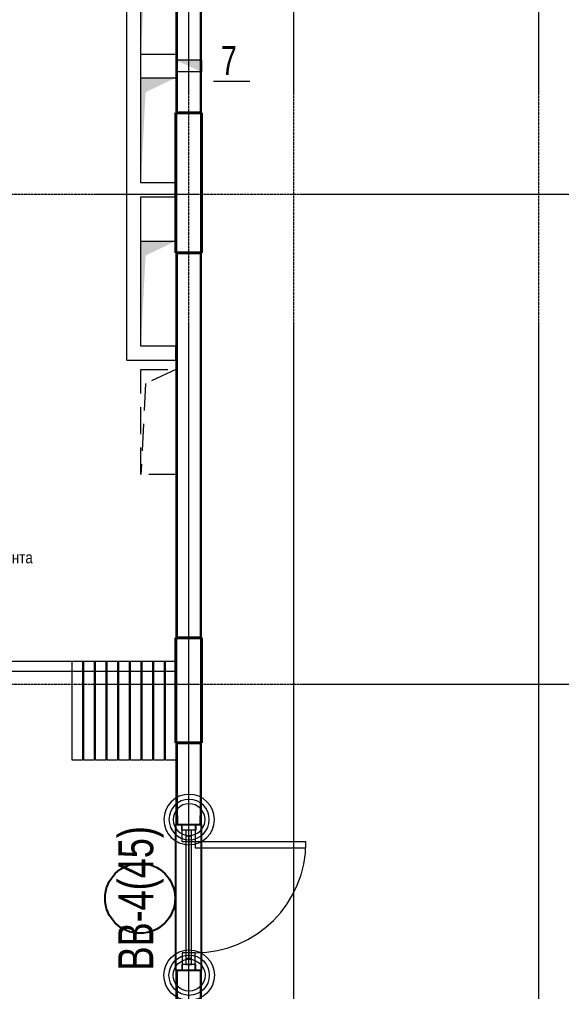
# Model space of a CAD drawing. Header units: millimetres. Extents: x -65509 to 912790, y 446 to 713294.
# Drawn here: x 490450 to 495096, y 554051 to 562383 of the extents above; entities that cross this region are included whole.
import ezdxf
from ezdxf.enums import TextEntityAlignment as Align

# ---------------------------------------------------------------- set-up
doc = ezdxf.new("R2010")
doc.units = ezdxf.units.MM
for name, pattern in [('ADSK_Невидимые', [5, 3, -2]), ('CENTER2', [28.575, 19.05, -3.175, 3.175, -3.175]), ('HIDDEN', [9.525, 6.35, -3.175]), ('HIDDEN2', [4.7625, 3.175, -1.5875])]:
    doc.linetypes.add(name, pattern=pattern)
doc.layers.get('Defpoints').update_dxf_attribs({"color": 250})
for name, color, linetype, lineweight in [('A-AREA', 250, 'Continuous', 15), ('АР_Витраж', 250, 'Continuous', 13), ('АР_Витраж марка', 250, 'Continuous', 9), ('АР_Двери_витраж', 250, 'Continuous', 9), ('АР_Колонны', 250, 'Continuous', 30), ('АР_Отв. марка', 250, 'Continuous', 9), ('АР_площадь пом', 250, 'Continuous', 5), ('АР_Стены ЖБ', 250, 'Continuous', 35), ('АР_Стены кирпич', 250, 'Continuous', 20), ('АР_Стены ПЕНОблок', 250, 'Continuous', 20), ('АР_Тонкая', 250, 'Continuous', 5), ('КМ_Фахверки', 250, 'Continuous', 25), ('ОВ_Классы', 250, 'Continuous', 0), ('ОВ_Кондиционирование', 250, 'Continuous', 25), ('ОВ_Шахты', 250, 'Continuous', 5), ('РД_Оси_100', 250, 'Continuous', 0), ('РД_проем_инж перемыч_фахверк', 250, 'Continuous', 18), ('ТХ_Оборудование', 250, 'Continuous', 9)]:
    doc.layers.add(name, color=color, linetype=linetype, lineweight=lineweight)
doc.layers.add('АР_Делит', color=250, linetype='Continuous', lineweight=0, plot=False)
doc.layers.add('РД_Проем', color=250, linetype='Continuous', lineweight=0, plot=False)
doc.layers.add('РД_Витраж_вн', color=250, linetype='Continuous')
doc.styles.add('Arial0', font='arial.ttf')
doc.styles.add('Arial_09', font='ARIALN.TTF', dxfattribs={"width": 0.9})
doc.styles.add('style1', font='ARIALN.TTF')

# ---------------------------------------------------------------- blocks, each defined once
blk = doc.blocks.new('otv')
at = {"linetype": 'Continuous'}
blk.add_lwpolyline([(0, -1), (0, 0), (1, 0), (1, -1)], close=True, dxfattribs=at)
blk.add_solid([(0, -1), (0, 0), (0.1346, -0.1366), (1, 0)], dxfattribs=at)
blk = doc.blocks.new('otv пунктир')
at = {"linetype": 'HIDDEN', "ltscale": 0.07}
blk.add_lwpolyline([(0, 0), (0, 1), (1, 1), (1, 0)], close=True, dxfattribs=at)
blk.add_lwpolyline([(0, 1), (0.1346, 0.1366), (1, 0)], dxfattribs=at)
blk = doc.blocks.new('Ф_пеноблок 200')
at = {"layer": 'АР_Делит', "color": 1}
for radius in [216.3, 173, 136.2]:
    blk.add_circle((103.4, -41.9), radius, dxfattribs=at)
at = {"layer": 'КМ_Фахверки'}
blk.add_lwpolyline([(0, -75), (0, 0), (200, 0), (200, -75)], dxfattribs=at)
blk = doc.blocks.new('СОШ_2200_АР_ОСИ_М100_28.05.24')
at = {"layer": 'РД_Оси_100', "linetype": 'CENTER2'}
for p, q in [((102300, -6155), (102300, 139938.679)), ((119910, 54600), (94200, 54600)), ((119910, 50400), (94200, 50400))]:
    blk.add_line(p, q, dxfattribs=at)
for points in [[(103200, -6155), (103200, 139938.679)], [(105300, -6155), (105300, 139938.679)]]:
    blk.add_lwpolyline(points, dxfattribs=at)
blk = doc.blocks.new('MOK-МаркаПомещения1')
at = {"layer": 'A-AREA', "color": 0}
blk.add_line((-3.651, -1.944), (3.649, -1.944), dxfattribs=at)
at = {"layer": 'A-AREA', "color": 0, "style": 'style1'}
blk.add_attdef('АР-ПОМЕЩЕНИЕ:ПЛОЩАДЬ', text='', height=3, dxfattribs=at).set_placement((0, 0), align=Align.MIDDLE)
at = {"layer": 'Defpoints', "style": 'style1', "flags": 8}
blk.add_attdef('АР-ПОМЕЩЕНИЕ:НАИМЕНОВАНИЕ', text='', height=1, dxfattribs=at).set_placement((0, 2.956), align=Align.MIDDLE)
blk = doc.blocks.new('MOK-МаркаПроема инж.')
blk.add_line((-1.328, -1.754), (1.802, -1.754))
at = {"color": 0, "style": 'Arial0', "width": 0.7}
blk.add_attdef('АР-ПРОЕМ:Коробка', text='', height=2.5, dxfattribs=at).set_placement((0, 0), align=Align.MIDDLE)
blk = doc.blocks.new('МаркаВитража1')
at = {"layer": 'Defpoints'}
blk.add_circle((0, 0), 3, dxfattribs=at)
at = {"color": 0, "linetype": 'ByBlock', "lineweight": -2, "style": 'Arial_09', "width": 0.9}
blk.add_attdef('АР-ОКНО:НАИМЕНОВАНИЕ', text='', height=3, dxfattribs=at).set_placement((0, 0), align=Align.MIDDLE)

msp = doc.modelspace()

# ---------------------------------------------------------------- hatches: boundary and pattern name
at = {"layer": 'ОВ_Кондиционирование', "linetype": 'Continuous', "lineweight": 5}
for points in [[(492010.882, 562033.306), (491790.882, 562033.306), (491900.882, 561983.306)], [(492010.882, 561933.306), (492010.882, 562033.306), (491900.882, 561983.306)]]:
    msp.add_hatch(color=256, dxfattribs=at).paths.add_polyline_path(points, flags=0)

# ---------------------------------------------------------------- linework, layer by layer
at = {"layer": 'АР_Витраж', "linetype": 'Continuous', "lineweight": 5}
for p, q in [((491790.882, 555483.318), (491790.882, 554233.318)), ((492010.882, 555483.318), (492010.882, 554233.318))]:
    msp.add_line(p, q, dxfattribs=at)
at = {"layer": 'АР_Витраж', "linetype": 'Continuous', "lineweight": 13}
for p, q in [((491925.882, 555383.318), (491875.882, 555383.318)), ((491900.882, 555383.318), (491900.882, 554333.318)), ((491925.882, 554333.318), (491875.882, 554333.318))]:
    msp.add_line(p, q, dxfattribs=at)
for points in [[(491840.882, 555433.318), (491840.882, 555483.318), (491960.882, 555483.318), (491960.882, 555433.318)], [(491925.882, 555433.318), (491875.882, 555433.318), (491875.882, 554283.318), (491925.882, 554283.318)], [(491840.882, 554283.318), (491840.882, 554233.318), (491960.882, 554233.318), (491960.882, 554283.318)]]:
    msp.add_lwpolyline(points, close=True, dxfattribs=at)
at = {"layer": 'АР_Двери_витраж', "linetype": 'Continuous', "lineweight": 9}
for points in [[(491845.882, 555333.318), (491845.882, 555483.318), (491955.882, 555483.318), (491955.882, 555333.318)], [(491955.882, 555333.318), (491955.882, 555283.318), (492905.882, 555283.318), (492905.882, 555333.318)], [(491845.882, 554383.318), (491845.882, 554233.318), (491955.882, 554233.318), (491955.882, 554383.318)]]:
    msp.add_lwpolyline(points, close=True, dxfattribs=at)
msp.add_arc((491955.882, 555333.318), 950, 270, 0, dxfattribs=at)
at = {"layer": 'АР_Колонны', "linetype": 'HIDDEN2', "lineweight": 25}
for p, q in [((491790.882, 561583.317), (492010.882, 561583.317)), ((491790.882, 560383.318), (491790.882, 561583.317)), ((492010.882, 561583.317), (492010.882, 560383.318)), ((492010.882, 560383.318), (491790.882, 560383.318)), ((491790.882, 557083.318), (492010.882, 557083.318)), ((491790.882, 556183.318), (491790.882, 557083.318)), ((492010.882, 557083.318), (492010.882, 556183.318)), ((492010.882, 556183.318), (491790.882, 556183.318))]:
    msp.add_line(p, q, dxfattribs=at)
at = {"layer": 'АР_Колонны', "linetype": 'Continuous', "lineweight": 35}
for p, q in [((492010.882, 561583.317), (491790.882, 561583.317)), ((491790.882, 561583.317), (491790.882, 560383.318)), ((492010.882, 560383.318), (492010.882, 561583.317)), ((491790.882, 560383.318), (492010.882, 560383.318)), ((491790.882, 557083.318), (491790.882, 556183.318)), ((492010.882, 557083.318), (491790.882, 557083.318)), ((492010.882, 556183.318), (492010.882, 557083.318)), ((491790.882, 556183.318), (492010.882, 556183.318))]:
    msp.add_line(p, q, dxfattribs=at)
at = {"layer": 'АР_Стены ЖБ', "linetype": 'Continuous', "lineweight": 40}
for p, q in [((492010.882, 561583.317), (491790.882, 561583.317)), ((491790.882, 561583.317), (491790.882, 560383.318)), ((492010.882, 560383.318), (492010.882, 561583.317)), ((491790.882, 560383.318), (492010.882, 560383.318)), ((492010.882, 557083.318), (491790.882, 557083.318)), ((491790.882, 557083.318), (491790.882, 556183.318)), ((492010.882, 556183.318), (492010.882, 557083.318)), ((491790.882, 556183.318), (492010.882, 556183.318))]:
    msp.add_line(p, q, dxfattribs=at)
at = {"layer": 'АР_Стены кирпич', "linetype": 'Continuous', "lineweight": 20}
for p, q in [((491370.882, 559463.318), (491370.882, 563103.318)), ((491490.882, 560983.318), (491490.882, 562983.318)), ((491790.882, 560983.318), (491490.882, 560983.318)), ((491790.882, 560863.318), (491790.882, 560983.318)), ((491490.882, 559583.318), (491490.882, 560863.318)), ((491490.882, 560863.318), (491790.882, 560863.318)), ((491790.882, 559583.318), (491490.882, 559583.318)), ((491790.882, 559463.318), (491790.882, 559583.318)), ((491370.882, 559463.318), (491790.882, 559463.318))]:
    msp.add_line(p, q, dxfattribs=at)
at = {"layer": 'АР_Стены ПЕНОблок', "linetype": 'Continuous', "lineweight": 20}
for p, q in [((491800.882, 563333.318), (491800.882, 561583.317)), ((492000.882, 561583.317), (492000.882, 563333.318)), ((491800.882, 561583.317), (492000.882, 561583.317)), ((492000.882, 560383.318), (491800.882, 560383.318)), ((491800.882, 560383.318), (491800.882, 557083.318)), ((492000.882, 557083.318), (492000.882, 560383.318)), ((491800.882, 557083.318), (492000.882, 557083.318)), ((492000.882, 556183.318), (491800.882, 556183.318)), ((491800.882, 556183.318), (491800.882, 555483.318)), ((492000.882, 555483.318), (492000.882, 556183.318)), ((491800.882, 555483.318), (492000.882, 555483.318)), ((492000.882, 554233.318), (491800.882, 554233.318)), ((491800.882, 554233.318), (491800.882, 552283.318)), ((492000.882, 552283.318), (492000.882, 554233.318))]:
    msp.add_line(p, q, dxfattribs=at)
at = {"layer": 'АР_Тонкая', "linetype": 'Continuous', "lineweight": 0}
for p, q in [((491790.882, 563333.318), (491790.882, 561583.317)), ((491800.882, 561583.317), (491800.882, 563333.318)), ((492000.882, 563333.318), (492000.882, 561583.317)), ((492010.882, 561583.317), (492010.882, 563333.318)), ((491790.882, 561583.317), (491800.882, 561583.317)), ((492000.882, 561583.317), (492010.882, 561583.317)), ((491800.882, 560383.318), (491790.882, 560383.318)), ((491790.882, 560383.318), (491790.882, 557083.318)), ((491800.882, 557083.318), (491800.882, 560383.318)), ((492010.882, 560383.318), (492000.882, 560383.318)), ((492000.882, 560383.318), (492000.882, 557083.318)), ((492010.882, 557083.318), (492010.882, 560383.318)), ((491790.882, 557083.318), (491800.882, 557083.318)), ((492000.882, 557083.318), (492010.882, 557083.318)), ((491800.882, 556183.318), (491790.882, 556183.318)), ((491790.882, 556183.318), (491790.882, 555483.318)), ((491800.882, 555483.318), (491800.882, 556183.318)), ((492010.882, 556183.318), (492000.882, 556183.318)), ((492000.882, 556183.318), (492000.882, 555483.318)), ((492010.882, 555483.318), (492010.882, 556183.318)), ((491790.882, 555483.318), (491800.882, 555483.318)), ((492000.882, 555483.318), (492010.882, 555483.318)), ((491800.882, 554233.318), (491790.882, 554233.318)), ((491790.882, 554233.318), (491790.882, 552283.318)), ((491800.882, 552283.318), (491800.882, 554233.318)), ((492010.882, 554233.318), (492000.882, 554233.318)), ((492000.882, 554233.318), (492000.882, 552283.318)), ((492010.882, 552283.318), (492010.882, 554233.318))]:
    msp.add_line(p, q, dxfattribs=at)
at = {"layer": 'ОВ_Кондиционирование', "linetype": 'Continuous', "lineweight": 9}
for p, q in [((491790.882, 562033.306), (491790.882, 561933.306)), ((492010.882, 562033.306), (491790.882, 562033.306)), ((492010.882, 562033.306), (492010.882, 561933.306)), ((492010.882, 561933.306), (491790.882, 561933.306))]:
    msp.add_line(p, q, dxfattribs=at)
at = {"layer": 'РД_Витраж_вн', "linetype": 'Continuous', "lineweight": -3}
for p, q in [((491790.882, 554233.318), (491790.882, 555483.318)), ((492010.882, 554233.318), (492010.882, 555483.318))]:
    msp.add_line(p, q, dxfattribs=at)
at = {"layer": 'РД_Проем', "linetype": 'Continuous', "lineweight": 0}
for p, q in [((491790.882, 554233.318), (491790.882, 555483.318)), ((492010.882, 554233.318), (492010.882, 555483.318))]:
    msp.add_line(p, q, dxfattribs=at)
at = {"layer": 'РД_проем_инж перемыч_фахверк', "linetype": 'Continuous', "lineweight": 18}
for p, q in [((491790.882, 555483.318), (491790.882, 554233.318)), ((492010.882, 555483.318), (492010.882, 554233.318))]:
    msp.add_line(p, q, dxfattribs=at)
at = {"layer": 'ТХ_Оборудование'}
msp.add_line((491800.882, 556203.318), (491790.882, 556203.318), dxfattribs=at)
at = {"layer": 'ТХ_Оборудование', "linetype": 'ADSK_Невидимые'}
msp.add_lwpolyline([(484220.882, 556883.318), (491790.882, 556883.318), (491790.882, 556793.318), (484220.882, 556793.318)], close=True, dxfattribs=at)
at = {"layer": 'ТХ_Оборудование'}
for points in [[(490900.882, 556034.426), (490900.882, 556884.426), (490990.882, 556884.426), (490990.882, 556034.426)], [(491000.882, 556034.426), (491000.882, 556884.426), (491090.882, 556884.426), (491090.882, 556034.426)], [(491100.882, 556034.426), (491100.882, 556884.426), (491190.882, 556884.426), (491190.882, 556034.426)], [(491200.882, 556034.426), (491200.882, 556884.426), (491290.882, 556884.426), (491290.882, 556034.426)], [(491300.882, 556034.426), (491300.882, 556884.426), (491390.882, 556884.426), (491390.882, 556034.426)], [(491400.882, 556034.426), (491400.882, 556884.426), (491490.882, 556884.426), (491490.882, 556034.426)], [(491500.882, 556034.426), (491500.882, 556884.426), (491590.882, 556884.426), (491590.882, 556034.426)], [(491600.882, 556034.426), (491600.882, 556884.426), (491690.882, 556884.426), (491690.882, 556034.426)], [(491700.882, 556034.426), (491700.882, 556884.426), (491790.882, 556884.426), (491790.882, 556034.426)]]:
    msp.add_lwpolyline(points, close=True, dxfattribs=at)

# ---------------------------------------------------------------- block references
at = {"layer": 'АР_Витраж марка', "linetype": 'Continuous', "lineweight": 9, "xscale": 100, "yscale": 100, "zscale": 100, "rotation": 90}
msp.add_blockref('МаркаВитража1', (491483.757, 554850.313), dxfattribs=at).add_auto_attribs({'АР-ОКНО:НАИМЕНОВАНИЕ': 'ВВ-4(45)'})
at = {"layer": 'АР_Отв. марка', "linetype": 'Continuous', "lineweight": 9, "xscale": 100, "yscale": 100, "zscale": 100}
msp.add_blockref('MOK-МаркаПроема инж.', (492244.813, 562030.763, 580), dxfattribs=at).add_auto_attribs({'АР-ПРОЕМ:Коробка': '7'})
at = {"layer": 'АР_площадь пом', "linetype": 'Continuous', "lineweight": 5}
ref = msp.add_blockref('MOK-МаркаПомещения1', (487345.755, 557464.588), dxfattribs=dict(at, xscale=100, yscale=100, zscale=100))
ref.add_attrib('АР-ПОМЕЩЕНИЕ:НАИМЕНОВАНИЕ', 'Инженерный лабораторно-исследовательский комплекс с возможностью зонирования. Зона физического эксперимента', dxfattribs={"layer": 'Defpoints', "height": 100, "style": 'style1'}).set_placement((487345.755, 557760.151), align=Align.MIDDLE)
ref.add_attrib('АР-ПОМЕЩЕНИЕ:ПЛОЩАДЬ', '59.81', dxfattribs={"layer": 'A-AREA', "color": 0, "height": 300, "style": 'style1'}).set_placement((487345.755, 557464.588), align=Align.MIDDLE)
at = {"layer": 'КМ_Фахверки', "xscale": -1, "rotation": 180}
msp.add_blockref('Ф_пеноблок 200', (491800.882, 555483.318), dxfattribs=at)
at = {"layer": 'КМ_Фахверки'}
msp.add_blockref('Ф_пеноблок 200', (491800.882, 554233.318), dxfattribs=at)
at = {"layer": 'ОВ_Классы', "xscale": 900, "yscale": 300, "rotation": 270}
msp.add_blockref('otv пунктир', (491490.882, 559383.318), dxfattribs=at)
at = {"layer": 'ОВ_Шахты', "xscale": 300, "yscale": 900, "zscale": 300}
for p in [(491490.882, 562983.318), (491490.882, 561883.318), (491490.882, 560483.318)]:
    msp.add_blockref('otv', p, dxfattribs=at)
at = {"layer": 'РД_Оси_100'}
msp.add_blockref('СОШ_2200_АР_ОСИ_М100_28.05.24', (389600.882, 506283.318), dxfattribs=at)

doc.saveas('drawing.dxf')
